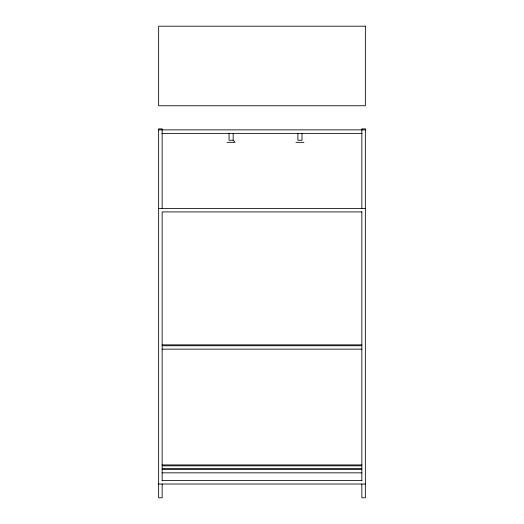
<?xml version="1.0" encoding="UTF-8"?>
<svg xmlns="http://www.w3.org/2000/svg" width="524" height="524" viewBox="0 0 524 524"><rect width="100%" height="100%" fill="white"/><g stroke="black" fill="none" stroke-linecap="round" stroke-linejoin="round"><path stroke-width="0.79" d="M158.648 129.873L365.352 129.873M161.916 133.371L362.084 133.371M227.121 142.332L235.106 142.332L233.18 140.262L229.047 140.262L229.047 133.371M295.955 142.332L303.946 142.332M158.648 208.421L365.352 208.421M361.848 211.919L162.152 211.919L162.152 480.901M162.152 344.858L361.848 344.858M162.152 345.761L361.848 345.761M162.152 349.141L361.848 349.141M162.152 464.932L361.848 464.932M162.152 465.836L361.848 465.836M162.152 468.554L361.848 468.554M162.152 469.458L361.848 469.458M162.152 472.838L361.848 472.838M162.152 480.521L361.848 480.521M158.648 484.019L365.352 484.019M361.848 208.421L361.848 128.858L365.352 128.858L365.352 497.8L361.848 497.8L361.848 484.019M361.848 211.67L361.848 480.901M302.014 133.371L302.014 140.262L297.881 140.262L297.881 133.371M233.18 133.371L233.18 140.262M162.152 208.421L162.152 128.858L158.648 128.858L158.648 497.8L162.152 497.8L162.152 484.019M365.352 26.2L158.648 26.2L158.648 105.756L365.352 105.756L365.352 26.2"/></g></svg>
